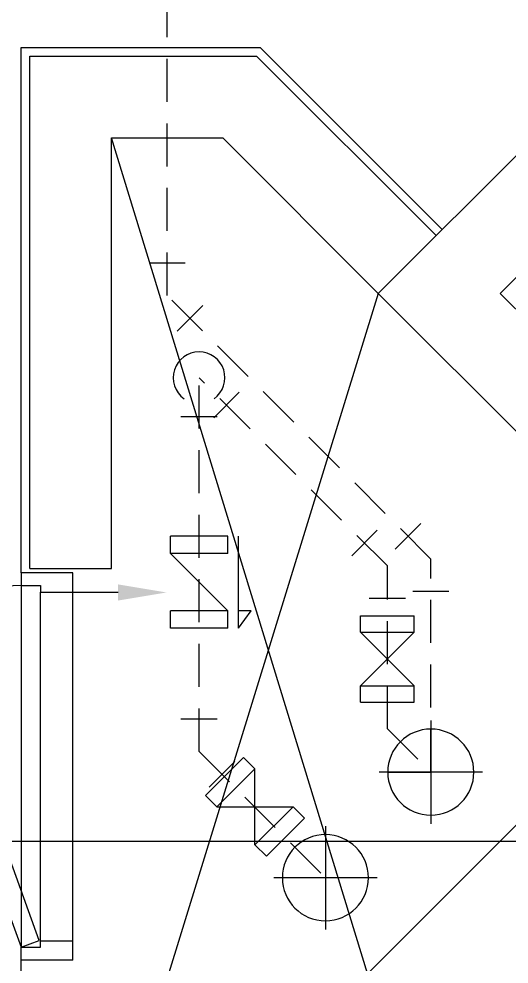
# Model space of a CAD drawing. Header units: millimetres. Extents: x 968909 to 1007504, y 395965 to 423289.
# Drawn here: x 994921 to 996059, y 405260 to 407455 of the extents above; entities that cross this region are included whole.
import ezdxf

# ---------------------------------------------------------------- set-up
doc = ezdxf.new("R2010")
doc.units = ezdxf.units.MM
doc.header["$LTSCALE"] = 100
doc.linetypes.add('HHIDDEN', pattern=[1.5, 1, -0.5])
for name, color, linetype in [('-소화(SP-저)', 30, 'Continuous'), ('L2', 2, 'Continuous'), ('l4', 4, 'Continuous'), ('L6', 6, 'Continuous')]:
    doc.layers.add(name, color=color, linetype=linetype)

# ---------------------------------------------------------------- blocks, each defined once
blk = doc.blocks.new('A$C75A12DF2')
for p, q in [((0.1, 66.8), (480.3, 66.8)), ((0.1, 66.8), (90.2, 0)), ((90.2, 0), (90.2, 66.8))]:
    blk.add_line(p, q)
at = {"layer": 'L6'}
for p, q in [((0, 421.9), (90, 421.9)), ((0, 121.9), (0, 421.9)), ((90, 121.9), (390, 421.9)), ((90, 121.9), (90, 421.9)), ((390, 421.9), (480, 421.9)), ((390, 121.9), (390, 421.9)), ((480, 121.9), (480, 421.9)), ((0, 121.9), (90, 121.9)), ((390.1, 121.8), (480.1, 121.8))]:
    blk.add_line(p, q, dxfattribs=at)
blk = doc.blocks.new('A13')
for p, q in [((0, 1.2), (0, -1.2)), ((1.2, 0), (-1.2, 0))]:
    blk.add_line(p, q)
at = {"layer": 'L2'}
blk.add_circle((0, 0), 1, dxfattribs=at)

msp = doc.modelspace()

# ---------------------------------------------------------------- linework, layer by layer
at = {"layer": '-소화(SP-저)', "color": 3, "linetype": 'HHIDDEN'}
for p, q in [((995265.4, 406812.7, 54985.4), (995265.4, 408188.7, 54985.4)), ((995877.6, 406200.5, 54985.4), (995265.4, 406812.7, 54985.4)), ((995776.7, 406184.6, 54985.4), (995339.6, 406621.7, 54985.4)), ((995339.6, 405753.5, 54985.4), (995339.6, 406621.7, 54985.4)), ((995776.7, 405806.4, 54985.4), (995776.7, 406184.6, 54985.4)), ((995877.6, 405705.5, 54985.4), (995877.6, 406200.5, 54985.4)), ((995776.7, 405806.4, 54985.4), (995877.6, 405705.5, 54985.4)), ((995339.6, 405753.5, 54985.4), (995632.9, 405460.2, 54985.4))]:
    msp.add_line(p, q, dxfattribs=at)
at = {"layer": '-소화(SP-저)', "color": 3}
msp.add_line((995776.7, 405705.2, 54985.4), (995877.6, 405705.5, 54985.4), dxfattribs=at)
at = {"color": 0, "linetype": 'Continuous'}
msp.add_line((995151.4, 406122.8, 54985.4), (995021.1, 406122.8, 54985.4), dxfattribs=at)
at = {"elevation": 54985.4}
msp.add_lwpolyline([(982029.1, 405545.1), (997615.4, 405545.1), (997615.4, 395965.3), (982029.1, 395965.3)], close=True, dxfattribs=at)
at = {"color": 0, "linetype": 'Continuous'}
msp.add_solid([(995151.4, 406141.6, 54985.4), (995151.4, 406104.1, 54985.4), (995263.9, 406122.8, 54985.4)], dxfattribs=at)
at = {"layer": 'L2'}
for p, q in [((995307.4, 406887.7, 57808.8), (995223.4, 406887.7, 57808.8)), ((995288.7, 406730, 57808.8), (995348.1, 406789.4, 57808.8)), ((995373.5, 406528.4, 54985.4), (995432.9, 406587.8, 54985.4)), ((995297.6, 406531.7, 54985.4), (995381.6, 406531.7, 54985.4)), ((995854.3, 406283.2, 57808.8), (995794.9, 406223.8, 57808.8)), ((995753.4, 406267.3, 57808.8), (995694, 406207.9, 57808.8)), ((995835.6, 406125.5, 57808.8), (995919.6, 406125.5, 57808.8)), ((995734.7, 406109.6, 57808.8), (995818.7, 406109.6, 57808.8)), ((995381.6, 405828.5, 57808.8), (995297.6, 405828.5, 57808.8)), ((995362.9, 405670.8, 57808.8), (995422.3, 405730.2, 57808.8))]:
    msp.add_line(p, q, dxfattribs=at)
msp.add_arc((995339.6, 406621.7, 54985.4), 60, 305.6853, 234.3147, dxfattribs=at)
at = {"layer": 'l4'}
for p, q in [((994926.3, 406168.7, 0), (994926.3, 407388.7, 0)), ((994926.3, 407388.7, 0), (995481.5, 407388.7, 0)), ((994946.3, 406178.7, 0), (994946.3, 407368.7, 0)), ((994946.3, 407368.7, 0), (995473.2, 407368.7, 0)), ((995889.8, 406952.1, 0), (995473.2, 407368.7, 0)), ((995904, 406966.2, 0), (995481.5, 407388.7, 0)), ((996307, 407369.2, 54985.4), (995755.5, 406817.7, 54985.4)), ((995136.3, 407178.7, 0), (995394.5, 407178.7, 0)), ((995136.3, 406178.7, 0), (995136.3, 407178.7, 0)), ((995730.7, 405237.3, 0), (995136.3, 407178.7, 0)), ((995755.5, 406817.7, 0), (995394.5, 407178.7, 0)), ((996391.9, 407171.3, 54985.4), (996038.3, 406817.7, 54985.4)), ((995755.5, 406817.7, 0), (995136.3, 404808.7, 0)), ((996533.3, 406039.9, 54985.4), (995755.5, 406817.7, 54985.4)), ((997028.3, 405827.8, 54985.4), (996038.3, 406817.7, 54985.4)), ((994926.3, 406168.7, 0), (994926.3, 406138.7, 0)), ((995046.3, 406168.7, 0), (994926.3, 406168.7, 0)), ((994946.3, 406178.7, 0), (995136.3, 406178.7, 0)), ((995046.3, 406123.7, 0), (995046.3, 406168.7, 0)), ((994926.3, 406138.7, 0), (994926.3, 405298.7, 0)), ((994926.3, 406138.7, 0), (994971.3, 406138.7, 0)), ((994971.3, 406138.7, 0), (994971.3, 406123.7, 0)), ((994971.3, 405313.7, 0), (994971.3, 406123.7, 0)), ((994971.3, 406123.7, 0), (995046.3, 406123.7, 0)), ((995046.3, 405313.7, 0), (995046.3, 406123.7, 0)), ((994968.6, 405314.1, 0), (994681.3, 406103.4, 0)), ((994639, 406088, 0), (994926.3, 405298.7, 0)), ((996533.3, 406039.9, 54985.4), (995302.1, 404808.7, 54985.4)), ((994926.3, 405298.7, 0), (994968.6, 405314.1, 0)), ((994971.3, 405298.7, 0), (994971.3, 405313.7, 0)), ((994971.3, 405313.7, 0), (995046.3, 405313.7, 0)), ((995046.3, 405268.7, 0), (995046.3, 405313.7, 0)), ((994926.3, 405268.7, 0), (994926.3, 405298.7, 0)), ((994926.3, 405298.7, 0), (994971.3, 405298.7, 0)), ((994926.3, 404808.7, 0), (994926.3, 405268.7, 0)), ((995046.3, 405268.7, 0), (994926.3, 405268.7, 0))]:
    msp.add_line(p, q, dxfattribs=at)
for centre, radius, start, end in [((997042.4, 408104.6, 0), 1000, 135, 225), ((994927.2, 405296.5, 0), 842.2, 90.0597, 110.0049)]:
    msp.add_arc(centre, radius, start, end, dxfattribs=at)
at = {"layer": 'L6'}
for p, q in [((995714.2, 406068.2, 54985.4), (995839.2, 406068.2, 54985.4)), ((995714.2, 406030.7, 54985.4), (995714.2, 406068.2, 54985.4)), ((995839.2, 406030.7, 54985.4), (995839.2, 406068.2, 54985.4)), ((995714.2, 406030.7, 54985.4), (995839.2, 405905.7, 54985.4)), ((995714.2, 405905.7, 54985.4), (995839.2, 406030.7, 54985.4)), ((995714.2, 406030.7, 54985.4), (995839.2, 406030.7, 54985.4)), ((995714.2, 405905.7, 54985.4), (995839.2, 405905.7, 54985.4)), ((995714.2, 405868.2, 54985.4), (995714.2, 405905.7, 54985.4)), ((995839.2, 405868.2, 54985.4), (995839.2, 405905.7, 54985.4)), ((995714.2, 405868.2, 54985.4), (995839.2, 405868.2, 54985.4)), ((995354.4, 405651.4, 54985.4), (995442.8, 405739.8, 54985.4)), ((995469.3, 405713.3, 54985.4), (995442.8, 405739.8, 54985.4)), ((995380.9, 405624.9, 54985.4), (995469.3, 405713.3, 54985.4)), ((995469.3, 405536.5, 54985.4), (995469.3, 405713.3, 54985.4)), ((995380.9, 405624.9, 54985.4), (995354.4, 405651.4, 54985.4)), ((995380.9, 405624.9, 54985.4), (995557.7, 405624.9, 54985.4)), ((995469.3, 405536.5, 54985.4), (995557.7, 405624.9, 54985.4)), ((995584.2, 405598.4, 54985.4), (995557.7, 405624.9, 54985.4)), ((995495.8, 405510, 54985.4), (995584.2, 405598.4, 54985.4)), ((995495.8, 405510, 54985.4), (995469.3, 405536.5, 54985.4))]:
    msp.add_line(p, q, dxfattribs=at)

# ---------------------------------------------------------------- block references
for name, p, xscale, yscale, zscale, rotation in [('A$C75A12DF2', (995460.8, 406040, 54985.4), 0.4444444444444445, 0.4444444444444445, 0.4444444444444445, 89.99999999999996), ('A13', (995877.6, 405705.5, 54985.4), -100, 100, 100, 270), ('A13', (995632.9, 405460.2, 54985.4), -100, 100, 100, 270)]:
    msp.add_blockref(name, p, dxfattribs=dict(xscale=xscale, yscale=yscale, zscale=zscale, rotation=rotation))

doc.saveas('drawing.dxf')
